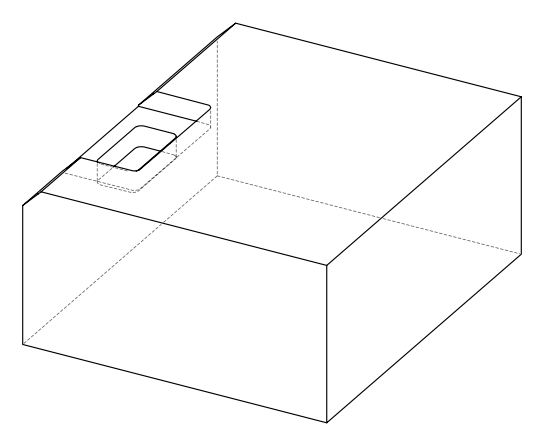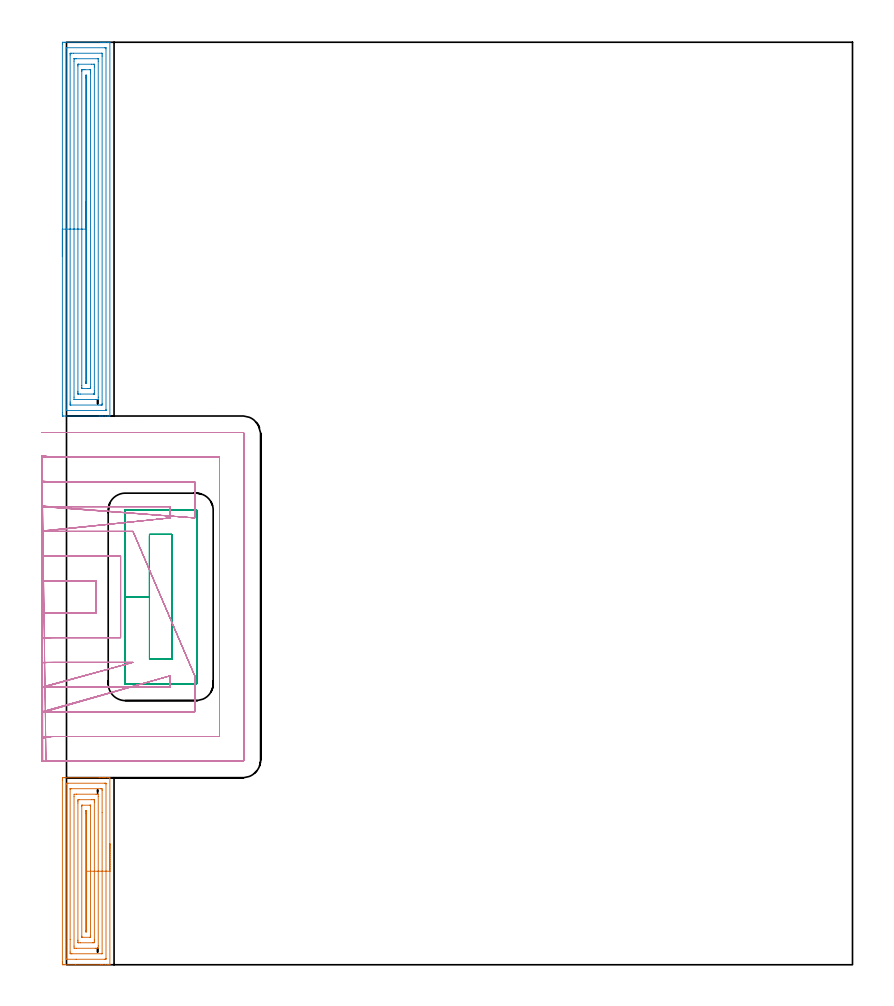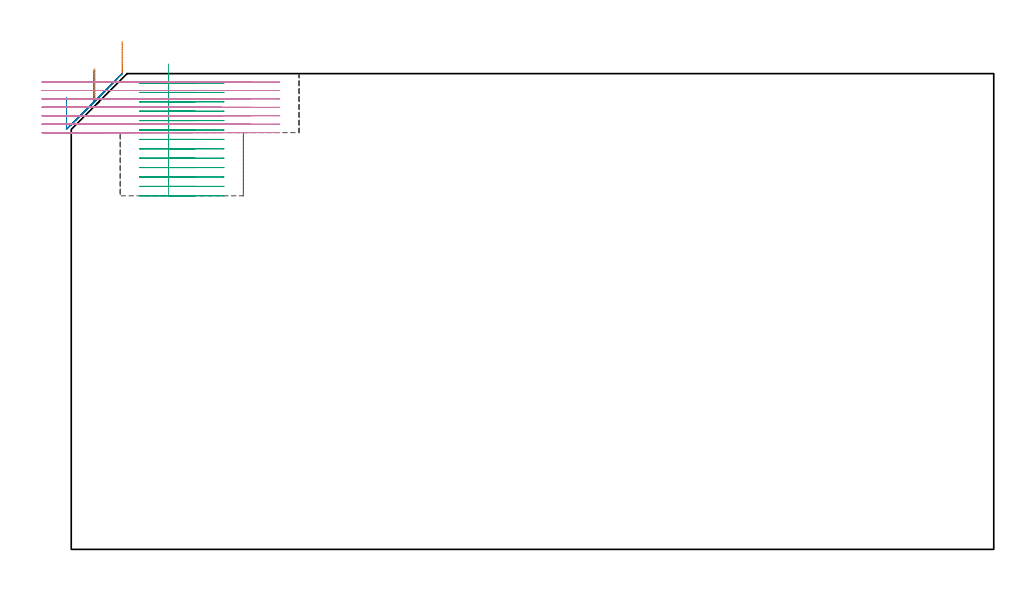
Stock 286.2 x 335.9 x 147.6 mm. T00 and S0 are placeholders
(PLAN: 4 operations, 1 tool changes, 45.6 min)
(1 AREA_MILL | FG_CHAMFER_SURFACE | UGT0205_001 | 4.01 min | 11320 mm3)
(2 AREA_MILL_1 | FG_CHAMFER_SURFACE_1 | UGT0205_001 | 7.82 min | 21501 mm3)
(3 MILL_RECTANGULAR_POCKET | POCKET_RECTANGULAR_STRAIGHT | NXT0201_011 | Follow Part, ap 3, ae 75% | 8.93 min | 108082 mm3)
(4 MILL_SLOT | SLOT_PARTIAL_RECTANGULAR | NXT0201_011 | Follow Part, ap 3, ae 75% | 24.83 min | 115619 mm3)
(TOOL UGT0205_001 | Chamfer Mill 20 x 3 x 45 deg. | D20 FL50 Z2)
(TOOL NXT0201_011 | ENDMILL 12mm [2P460-1200-NA 1630] | D12 FL38 Z6)
(OP 1 AREA_MILL)
G17 G21 G94 G90
T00 M6
G54
G17 G0 G90 X15.8 Y44.05 S1061 M3
G43 Z157.6 H0
G94 G1 Y44.012 Z156.728 F250.
Y43.898 Z155.863
Y43.709 Z155.012
Y43.447 Z154.18
Y43.113 Z153.374
Y42.71 Z152.6
Y42.241 Z151.864
Y41.71 Z151.172
Y41.121 Z150.529
Y40.478 Z149.939
Y39.786 Z149.408
Y39.05 Z148.94
Y38.276 Z148.537
Y37.47 Z148.203
Y36.638 Z147.941
Y35.786 Z147.752
Y34.922 Z147.638
Y34.05 Z147.6
Y0.153
X15.797 Y0.01 Z147.588
X15.745 Y0.007 Z147.537
X15.378 Y0. Z147.178
X14.908 Z146.707
X14.294 Z146.089
X13.094 Z144.891
X12.508 Z144.302
X3.278 Z135.075
X-0.887 Z130.91
X-1.123 Y0.001 Z130.674
X-1.483 Y0.004 Z130.314
X-1.492 Y0.007 Z130.306
X-1.497 Y0.599 Z130.303
X-1.5 Y1.212 Z130.3
Y67.221
X-1.498 Y67.501 Z130.302
X-1.492 Y68.093 Z130.306
X-1.483 Y68.096 Z130.314
X-0.887 Y68.1 Z130.91
X11.908 Z143.703
X12.508 Z144.302
X13.094 Z144.891
X13.401 Z145.197
X13.987 Z145.783
X14.294 Z146.089
X14.908 Z146.707
X15.379 Z147.178
X15.745 Y68.093 Z147.537
X15.805 Y68.09 Z147.595
X15.8 Y67.95 Z147.6
Y34.05
X14.386 Z146.186
X14.385 Y2.292 Z146.185
X14.384 Y2.2 Z146.184
X14.379 Y2.026 Z146.179
X14.294 Y2.01 Z146.094
X13.783 Y2.001 Z145.583
X3.515 Y2. Z135.315
X0.39 Z132.19
X0.006 Y2.002 Z131.806
X-0.048 Y2.005 Z131.752
X-0.076 Y2.009 Z131.724
X-0.08 Y2.109 Z131.72
X-0.085 Y2.292 Z131.715
X-0.086 Y65.808 Z131.714
X-0.084 Y65.9 Z131.716
X-0.079 Y66.075 Z131.721
X0.006 Y66.09 Z131.806
X0.517 Y66.099 Z132.317
X13.91 Y66.1 Z145.71
X14.294 Y66.098 Z146.094
X14.348 Y66.095 Z146.148
X14.376 Y66.091 Z146.176
X14.38 Y65.991 Z146.18
X14.385 Y65.808 Z146.185
X14.386 Y34.05 Z146.186
X12.971 Z144.771
Y4.167
X12.97 Y4.052 Z144.77
X12.968 Y4.024 Z144.768
X12.966 Y4.016 Z144.766
X12.953 Y4.01 Z144.753
X12.843 Y4.004 Z144.643
X12.675 Y4. Z144.475
X1.959 Z133.759
X1.792 Y4.003 Z133.592
X1.625 Y4.008 Z133.425
X1.335 Y4.023 Z133.135
X1.333 Y4.167 Z133.133
X1.329 Y4.629 Z133.129
X1.328 Y9.146 Z133.128
X1.329 Y63.933 Z133.129
X1.33 Y64.048 Z133.13
X1.332 Y64.076 Z133.132
X1.334 Y64.084 Z133.134
X1.346 Y64.09 Z133.146
X1.457 Y64.096 Z133.257
X1.625 Y64.1 Z133.425
X12.341 Z144.141
X12.508 Y64.097 Z144.308
X12.675 Y64.092 Z144.475
X12.965 Y64.077 Z144.765
X12.967 Y63.933 Z144.767
X12.97 Y63.471 Z144.77
X12.971 Y55.446 Z144.771
Y34.05
X11.557 Z143.357
Y6.843
X11.55 Y6.016 Z143.35
X10.722 Y6. Z142.522
X10.673 Z142.473
X3.529 Z135.329
X2.75 Y6.018 Z134.55
X2.743 Y6.786 Z134.543
Y61.257
X2.75 Y62.084 Z134.55
X3.578 Y62.1 Z135.378
X3.627 Z135.427
X10.771 Z142.571
X11.55 Y62.082 Z143.35
X11.557 Y61.314 Z143.357
Y34.05
X10.143 Z141.943
Y9.206
X10.142 Y8.627 Z141.942
X10.14 Y8.317 Z141.94
X10.136 Y8.01 Z141.936
X9.829 Y8.005 Z141.629
X9.563 Y8.001 Z141.363
X5.099 Y8. Z136.899
X4.471 Y8.004 Z136.271
X4.198 Y8.009 Z135.998
X4.164 Y8.021 Z135.964
X4.162 Y8.044 Z135.962
X4.158 Y8.627 Z135.958
X4.157 Y8.941 Z135.957
Y58.894
X4.158 Y59.472 Z135.958
X4.16 Y59.783 Z135.96
X4.164 Y60.09 Z135.964
X4.471 Y60.095 Z136.271
X4.737 Y60.099 Z136.537
X9.201 Y60.1 Z141.001
X9.829 Y60.096 Z141.629
X10.102 Y60.091 Z141.902
X10.136 Y60.079 Z141.936
X10.138 Y60.056 Z141.938
X10.142 Y59.472 Z141.942
X10.143 Y59.159 Z141.943
Y34.05
X8.729 Z140.529
X8.728 Y10.412 Z140.528
X8.726 Y10.069 Z140.526
X8.724 Y10.027 Z140.524
X8.723 Y10.014 Z140.523
X8.701 Y10.01 Z140.501
X8.592 Y10.004 Z140.392
X8.454 Y10.001 Z140.254
X5.775 Y10. Z137.575
X5.619 Y10.004 Z137.419
X5.587 Y10.007 Z137.387
X5.578 Y10.011 Z137.378
X5.575 Y10.022 Z137.375
X5.573 Y10.057 Z137.373
X5.571 Y10.204 Z137.371
Y10.412
Y57.688
X5.574 Y58.031 Z137.374
X5.575 Y58.073 Z137.375
X5.577 Y58.086 Z137.377
X5.599 Y58.09 Z137.399
X5.708 Y58.096 Z137.508
X5.846 Y58.099 Z137.646
X8.524 Y58.1 Z140.324
X8.681 Y58.096 Z140.481
X8.713 Y58.093 Z140.513
X8.722 Y58.089 Z140.522
X8.724 Y58.078 Z140.524
X8.727 Y58.043 Z140.527
X8.729 Y57.896 Z140.529
Y57.688
Y34.05
X7.315 Z139.115
X7.314 Y12.923 Z139.114
X7.312 Y12.196 Z139.112
X7.31 Y12.036 Z139.11
X7.308 Y12.015 Z139.108
X7.295 Y12.01 Z139.095
X7.248 Y12.005 Z139.048
X7.15 Y12.001 Z138.95
X7.085 Y12.002 Z138.885
X7.033 Y12.005 Z138.833
X7. Y12.01 Z138.8
X6.992 Y12.016 Z138.792
X6.99 Y12.032 Z138.79
X6.987 Y12.196 Z138.787
X6.986 Y12.36 Z138.786
X6.985 Y55.177 Z138.785
X6.988 Y55.904 Z138.788
X6.99 Y56.064 Z138.79
X6.992 Y56.085 Z138.792
X7.005 Y56.09 Z138.805
X7.052 Y56.095 Z138.852
X7.15 Y56.099 Z138.95
X7.215 Y56.098 Z139.015
X7.267 Y56.095 Z139.067
X7.3 Y56.09 Z139.1
X7.308 Y56.084 Z139.108
X7.31 Y56.068 Z139.11
X7.313 Y55.904 Z139.113
X7.314 Y55.74 Z139.114
X7.315 Y34.05 Z139.115
Y33.178 Z139.153
Y32.313 Z139.267
Y31.462 Z139.455
Y30.63 Z139.718
Y29.824 Z140.052
Y29.05 Z140.454
Y28.314 Z140.923
Y27.622 Z141.454
Y26.979 Z142.044
Y26.39 Z142.687
Y25.858 Z143.379
Y25.39 Z144.115
Y24.987 Z144.888
Y24.653 Z145.694
Y24.391 Z146.526
Y24.202 Z147.378
Y24.088 Z148.243
Y24.05 Z149.115
G0 Z157.6
M5
M2
(OP 2 AREA_MILL_1)
G17 G21 G94 G90
T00 M6
G54
G17 G0 G90 X-1.5 Y257.85 S1061 M3
G43 Z157.6 H0
Z140.3
G94 G1 Y257.888 Z139.428 F250.
Y258.002 Z138.564
Y258.191 Z137.712
Y258.453 Z136.88
Y258.787 Z136.074
Y259.19 Z135.3
Y259.659 Z134.564
Y260.19 Z133.872
Y260.779 Z133.229
Y261.422 Z132.64
Y262.114 Z132.108
Y262.85 Z131.64
Y263.624 Z131.237
Y264.43 Z130.903
Y265.262 Z130.641
Y266.114 Z130.452
Y266.978 Z130.338
Y267.85 Z130.3
Y335.285
X-1.497 Y335.895 Z130.301
X-1.495 Y335.897 Z130.302
X-0.887 Y335.899 Z130.91
X-0.272 Y335.9 Z131.526
X12.508 Z144.302
X13.063 Z144.86
X13.401 Z145.197
X13.956 Z145.753
X14.294 Z146.089
X14.969 Z146.769
X15.336 Z147.136
X15.738 Y335.898 Z147.529
X15.764 Y335.896 Z147.556
X15.805 Y335.89 Z147.595
X15.8 Y335.735 Z147.6
Y199.969
X15.797 Y199.81 Z147.588
X15.739 Y199.807 Z147.531
X15.336 Y199.8 Z147.136
X14.97 Z146.769
X14.294 Z146.089
X13.063 Z144.86
X12.508 Z144.302
X11.893 Z143.688
X-1.124 Y199.801 Z130.674
X-1.495 Y199.803 Z130.302
X-1.497 Y199.805 Z130.3
X-1.5 Y200.416
Y201.029
Y267.85
X-0.086 Z131.714
X-0.085 Y333.59 Z131.715
X-0.084 Y333.682 Z131.716
X-0.079 Y333.864 Z131.721
X-0.076 Y333.892 Z131.724
X-0.068 Y333.894 Z131.732
X-0.044 Y333.897 Z131.756
X0.006 Y333.899 Z131.806
X13.893 Z145.693
X14.294 Y333.894 Z146.094
X14.351 Y333.891 Z146.151
X14.379 Y333.887 Z146.179
X14.385 Y333.498 Z146.185
Y202.111
X14.384 Y202.018 Z146.184
X14.379 Y201.836 Z146.179
X14.376 Y201.808 Z146.176
X14.368 Y201.806 Z146.168
X14.344 Y201.803 Z146.144
X14.294 Y201.801 Z146.094
X0.407 Z132.207
X0.006 Y201.805 Z131.806
X-0.051 Y201.809 Z131.749
X-0.079 Y201.813 Z131.721
X-0.086 Y202.202 Z131.714
Y267.85
X1.328 Z133.128
X1.329 Y331.282 Z133.129
X1.33 Y331.712 Z133.13
X1.333 Y331.827 Z133.133
X1.335 Y331.877 Z133.135
X1.416 Y331.89 Z133.216
X1.606 Y331.898 Z133.406
X1.792 Y331.899 Z133.592
X2.497 Y331.9 Z134.297
X12.696 Y331.899 Z144.496
X12.821 Y331.896 Z144.621
X12.921 Y331.89 Z144.721
X12.965 Y331.884 Z144.765
X12.967 Y331.865 Z144.767
X12.969 Y331.712 Z144.769
X12.971 Y331.248 Z144.771
Y330.819
Y204.418
X12.969 Y203.988 Z144.769
X12.967 Y203.873 Z144.767
X12.965 Y203.823 Z144.765
X12.884 Y203.81 Z144.684
X12.694 Y203.802 Z144.494
X12.508 Y203.801 Z144.308
X11.803 Y203.8 Z143.603
X1.604 Y203.801 Z133.404
X1.478 Y203.804 Z133.278
X1.379 Y203.81 Z133.179
X1.335 Y203.816 Z133.135
X1.333 Y203.835 Z133.133
X1.331 Y203.988 Z133.131
X1.329 Y204.452 Z133.129
X1.328 Y204.881 Z133.128
Y267.85
X2.743 Z134.543
Y329.032
X2.748 Y329.863 Z134.548
X2.749 Y329.886 Z134.549
X2.766 Y329.89 Z134.566
X2.819 Y329.895 Z134.619
X2.927 Y329.898 Z134.727
X3.144 Y329.9 Z134.944
X3.578 Z135.378
X11.378 Y329.899 Z143.178
X11.482 Y329.896 Z143.282
X11.534 Y329.891 Z143.334
X11.551 Y329.887 Z143.351
X11.557 Y329.032 Z143.357
Y206.668
X11.552 Y205.837 Z143.352
X11.551 Y205.814 Z143.351
X11.534 Y205.81 Z143.334
X11.481 Y205.805 Z143.281
X11.373 Y205.802 Z143.173
X11.156 Y205.8 Z142.956
X10.722 Z142.522
X2.922 Y205.801 Z134.722
X2.818 Y205.804 Z134.618
X2.766 Y205.809 Z134.566
X2.749 Y205.813 Z134.549
X2.743 Y206.668 Z134.543
Y267.85
X4.157 Z135.957
X4.158 Y327.246 Z135.958
X4.16 Y327.558 Z135.96
X4.164 Y327.872 Z135.964
X4.169 Y327.891 Z135.969
X4.186 Y327.894 Z135.986
X4.226 Y327.897 Z136.026
X4.308 Y327.899 Z136.108
X4.471 Y327.9 Z136.271
X9.175 Z140.975
X9.829 Y327.898 Z141.629
X10.072 Y327.896 Z141.872
X10.125 Y327.89 Z141.925
X10.136 Y327.875 Z141.936
X10.138 Y327.83 Z141.938
X10.142 Y327.246 Z141.942
X10.143 Y326.932 Z141.943
Y209.033
X10.142 Y208.454 Z141.942
X10.14 Y208.143 Z141.94
X10.136 Y207.828 Z141.936
X10.13 Y207.809 Z141.93
X10.114 Y207.806 Z141.914
X10.074 Y207.803 Z141.874
X9.992 Y207.801 Z141.792
X9.829 Y207.8 Z141.629
X5.125 Z136.925
X4.471 Y207.802 Z136.271
X4.228 Y207.804 Z136.028
X4.175 Y207.81 Z135.975
X4.164 Y207.825 Z135.964
X4.161 Y207.871 Z135.961
X4.158 Y208.454 Z135.958
X4.157 Y208.768 Z135.957
Y267.85
X5.571 Z137.371
Y325.252
X5.573 Y325.46 Z137.373
X5.576 Y325.802 Z137.376
X5.578 Y325.879 Z137.378
X5.67 Y325.89 Z137.47
X5.82 Y325.897 Z137.62
X6.257 Y325.899 Z138.057
X6.71 Y325.9 Z138.51
X8.498 Y325.898 Z140.298
X8.678 Y325.893 Z140.478
X8.715 Y325.89 Z140.515
X8.722 Y325.827 Z140.522
X8.726 Y325.67 Z140.526
X8.728 Y325.46 Z140.528
X8.729 Y324.774 Z140.529
X8.728 Y210.448 Z140.528
X8.727 Y210.24 Z140.527
X8.724 Y209.898 Z140.524
X8.722 Y209.821 Z140.522
X8.63 Y209.81 Z140.43
X8.48 Y209.803 Z140.28
X8.043 Y209.801 Z139.843
X7.59 Y209.8 Z139.39
X5.803 Y209.802 Z137.603
X5.622 Y209.807 Z137.422
X5.585 Y209.81 Z137.385
X5.578 Y209.873 Z137.378
X5.574 Y210.03 Z137.374
X5.572 Y210.24 Z137.372
X5.571 Y210.926 Z137.371
Y267.85
X6.985 Z138.785
Y322.945
X6.988 Y323.673 Z138.788
X6.99 Y323.834 Z138.79
X6.992 Y323.884 Z138.792
X7.037 Y323.89 Z138.837
X7.15 Y323.895 Z138.95
X7.225 Y323.894 Z139.025
X7.284 Y323.89 Z139.084
X7.308 Y323.878 Z139.108
X7.31 Y323.837 Z139.11
X7.313 Y323.673 Z139.113
X7.314 Y323.509 Z139.114
Y212.755
X7.312 Y212.027 Z139.112
X7.31 Y211.866 Z139.11
X7.308 Y211.816 Z139.108
X7.263 Y211.81 Z139.063
X7.15 Y211.805 Z138.95
X7.075 Y211.806 Z138.875
X7.016 Y211.81 Z138.816
X6.992 Y211.822 Z138.792
X6.99 Y211.863 Z138.79
X6.987 Y212.027 Z138.787
X6.986 Y212.191 Z138.786
X6.985 Y267.85 Z138.785
Y268.722 Z138.823
Y269.587 Z138.937
Y270.438 Z139.126
Y271.27 Z139.388
Y272.076 Z139.722
Y272.85 Z140.125
Y273.586 Z140.594
Y274.278 Z141.125
Y274.921 Z141.714
Y275.51 Z142.357
Y276.042 Z143.05
Y276.51 Z143.785
Y276.913 Z144.559
Y277.247 Z145.365
Y277.509 Z146.197
Y277.698 Z147.049
Y277.812 Z147.914
Y277.85 Z148.785
G0 Z157.6
M5
M2
(OP 3 MILL_RECTANGULAR_POCKET)
G17 G21 G94 G90
T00 M6
G54
G17 G0 G90 X30.2 Y156.026 S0 M3
G43 Z157.6 H1
Z150.6
G94 G1 Y133.95 Z144.685 F250.
Y111.2 F500.
X38.4
Y156.7
X30.2
Y133.95
X21.2
Y102.4
G3 X21.4 Y102.2 R0.2
G1 X47.2
G3 X47.4 Y102.4 R0.2
G1 Y165.5
G3 X47.2 Y165.7 R0.2
G1 X21.4
G3 X21.2 Y165.5 R0.2
G1 Y133.95
Y132.95
G0 X30.2 Y156.026 Z147.685
G1 Y133.95 Z141.769 F250.
Y111.2 F500.
X38.4
Y156.7
X30.2
Y133.95
X21.2
Y102.4
G3 X21.4 Y102.2 R0.2
G1 X47.2
G3 X47.4 Y102.4 R0.2
G1 Y165.5
G3 X47.2 Y165.7 R0.2
G1 X21.4
G3 X21.2 Y165.5 R0.2
G1 Y133.95
Y132.95
G0 X30.2 Y156.026 Z144.769
G1 Y133.95 Z138.854 F250.
Y111.2 F500.
X38.4
Y156.7
X30.2
Y133.95
X21.2
Y102.4
G3 X21.4 Y102.2 R0.2
G1 X47.2
G3 X47.4 Y102.4 R0.2
G1 Y165.5
G3 X47.2 Y165.7 R0.2
G1 X21.4
G3 X21.2 Y165.5 R0.2
G1 Y133.95
Y132.95
G0 X30.2 Y156.026 Z141.854
G1 Y133.95 Z135.938 F250.
Y111.2 F500.
X38.4
Y156.7
X30.2
Y133.95
X21.2
Y102.4
G3 X21.4 Y102.2 R0.2
G1 X47.2
G3 X47.4 Y102.4 R0.2
G1 Y165.5
G3 X47.2 Y165.7 R0.2
G1 X21.4
G3 X21.2 Y165.5 R0.2
G1 Y133.95
Y132.95
G0 X30.2 Y156.026 Z138.938
G1 Y133.95 Z133.023 F250.
Y111.2 F500.
X38.4
Y156.7
X30.2
Y133.95
X21.2
Y102.4
G3 X21.4 Y102.2 R0.2
G1 X47.2
G3 X47.4 Y102.4 R0.2
G1 Y165.5
G3 X47.2 Y165.7 R0.2
G1 X21.4
G3 X21.2 Y165.5 R0.2
G1 Y133.95
Y132.95
G0 X30.2 Y156.026 Z136.023
G1 Y133.95 Z130.108 F250.
Y111.2 F500.
X38.4
Y156.7
X30.2
Y133.95
X21.2
Y102.4
G3 X21.4 Y102.2 R0.2
G1 X47.2
G3 X47.4 Y102.4 R0.2
G1 Y165.5
G3 X47.2 Y165.7 R0.2
G1 X21.4
G3 X21.2 Y165.5 R0.2
G1 Y133.95
Y132.95
G0 X30.2 Y156.026 Z133.108
G1 Y133.95 Z127.192 F250.
Y111.2 F500.
X38.4
Y156.7
X30.2
Y133.95
X21.2
Y102.4
G3 X21.4 Y102.2 R0.2
G1 X47.2
G3 X47.4 Y102.4 R0.2
G1 Y165.5
G3 X47.2 Y165.7 R0.2
G1 X21.4
G3 X21.2 Y165.5 R0.2
G1 Y133.95
Y132.95
G0 X30.2 Y156.026 Z130.192
G1 Y133.95 Z124.277 F250.
Y111.2 F500.
X38.4
Y156.7
X30.2
Y133.95
X21.2
Y102.4
G3 X21.4 Y102.2 R0.2
G1 X47.2
G3 X47.4 Y102.4 R0.2
G1 Y165.5
G3 X47.2 Y165.7 R0.2
G1 X21.4
G3 X21.2 Y165.5 R0.2
G1 Y133.95
Y132.95
G0 X30.2 Y156.026 Z127.277
G1 Y133.95 Z121.362 F250.
Y111.2 F500.
X38.4
Y156.7
X30.2
Y133.95
X21.2
Y102.4
G3 X21.4 Y102.2 R0.2
G1 X47.2
G3 X47.4 Y102.4 R0.2
G1 Y165.5
G3 X47.2 Y165.7 R0.2
G1 X21.4
G3 X21.2 Y165.5 R0.2
G1 Y133.95
Y132.95
G0 X30.2 Y156.026 Z124.362
G1 Y133.95 Z118.446 F250.
Y111.2 F500.
X38.4
Y156.7
X30.2
Y133.95
X21.2
Y102.4
G3 X21.4 Y102.2 R0.2
G1 X47.2
G3 X47.4 Y102.4 R0.2
G1 Y165.5
G3 X47.2 Y165.7 R0.2
G1 X21.4
G3 X21.2 Y165.5 R0.2
G1 Y133.95
Y132.95
G0 X30.2 Y156.026 Z121.446
G1 Y133.95 Z115.531 F250.
Y111.2 F500.
X38.4
Y156.7
X30.2
Y133.95
X21.2
Y102.4
G3 X21.4 Y102.2 R0.2
G1 X47.2
G3 X47.4 Y102.4 R0.2
G1 Y165.5
G3 X47.2 Y165.7 R0.2
G1 X21.4
G3 X21.2 Y165.5 R0.2
G1 Y133.95
Y132.95
G0 X30.2 Y156.026 Z118.531
G1 Y133.95 Z112.615 F250.
Y111.2 F500.
X38.4
Y156.7
X30.2
Y133.95
X21.2
Y102.4
G3 X21.4 Y102.2 R0.2
G1 X47.2
G3 X47.4 Y102.4 R0.2
G1 Y165.5
G3 X47.2 Y165.7 R0.2
G1 X21.4
G3 X21.2 Y165.5 R0.2
G1 Y133.95
Y132.95
G0 X30.2 Y156.026 Z115.615
G1 Y133.95 Z109.7 F250.
Y111.2 F500.
X38.4
Y156.7
X30.2
Y133.95
X21.2
Y102.4
G3 X21.4 Y102.2 R0.2
G1 X47.2
G3 X47.4 Y102.4 R0.2
G1 Y165.5
G3 X47.2 Y165.7 R0.2
G1 X21.4
G3 X21.2 Y165.5 R0.2
G1 Y133.95
Y132.95
G0 Z157.6
M5
M2
(OP 4 MILL_SLOT)
G17 G21 G94 G90
T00 M6
G54
G17 G0 G90 X-8.999 Y127.994 S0 M3
G43 Z157.6 H1
Z144.986
G94 G1 X-6. Y128.078 F250.
G2 X-4.472 Y128.1 R54. F500.
G1 X10.7
Y139.8
X-4.473
G2 X-6. Y139.822 R54.
G1 X-8.999 Y139.906 F250.
X-8.998 Y118.972
X-6. Y119.074
G2 X-4.472 Y119.1 R45. F500.
G1 X19.7
Y148.8
X-4.473
G2 X-6. Y148.826 R45.
G1 X-8.998 Y148.928 F250.
X-8.997 Y109.94
X-6. Y110.068
G2 X-4.472 Y110.1 R36. F500.
G1 X21.2
X24.2 F250.
X-8.995 Y100.887 F500.
X-6. Y101.057 F250.
G2 X-4.472 Y101.1 R27. F500.
G1 X37.7
Y102.2
Y105.2 F250.
X-8.989 Y91.78 F500.
X-6. Y92.035 F250.
G2 X-4.472 Y92.1 R18. F500.
G1 X46.7
Y102.194
Y105.194 F250.
X24.2 Y157.8 F500.
X21.2 F250.
X-4.473 F500.
G2 X-6. Y157.832 R36.
G1 X-8.997 Y157.96 F250.
X37.7 Y162.7 F500.
Y165.7 F250.
Y166.8 F500.
X-4.473
G2 X-6. Y166.843 R27.
G1 X-8.995 Y167.013 F250.
X46.7 Y162.706 F500.
Y165.706 F250.
Y175.8 F500.
X-4.473
G2 X-6. Y175.865 R18.
G1 X-8.989 Y176.119 F250.
X-8.956 Y82.46
X-6. Y82.969
G2 X-4.472 Y83.1 R9. F500.
G1 X55.7
Y184.8
X-4.473
G2 X-6. Y184.931 R9.
G1 X-8.956 Y185.44 F250.
X-7.472 Y74.1
X-4.472
X64.1 F500.
G3 X64.7 Y74.7 R0.6
G1 Y193.2
G3 X64.1 Y193.8 R0.6
G1 X-4.473
X-7.473 F250.
G0 X-8.999 Y127.994 Z142.371
G1 X-6. Y128.078
G2 X-4.472 Y128.1 R54. F500.
G1 X10.7
Y139.8
X-4.473
G2 X-6. Y139.822 R54.
G1 X-8.999 Y139.906 F250.
X-8.998 Y118.972
X-6. Y119.074
G2 X-4.472 Y119.1 R45. F500.
G1 X19.7
Y148.8
X-4.473
G2 X-6. Y148.826 R45.
G1 X-8.998 Y148.928 F250.
X-8.997 Y109.94
X-6. Y110.068
G2 X-4.472 Y110.1 R36. F500.
G1 X21.2
X24.2 F250.
X-8.995 Y100.887 F500.
X-6. Y101.057 F250.
G2 X-4.472 Y101.1 R27. F500.
G1 X37.7
Y102.2
Y105.2 F250.
X-8.989 Y91.78 F500.
X-6. Y92.035 F250.
G2 X-4.472 Y92.1 R18. F500.
G1 X46.7
Y102.194
Y105.194 F250.
X24.2 Y157.8 F500.
X21.2 F250.
X-4.473 F500.
G2 X-6. Y157.832 R36.
G1 X-8.997 Y157.96 F250.
X37.7 Y162.7 F500.
Y165.7 F250.
Y166.8 F500.
X-4.473
G2 X-6. Y166.843 R27.
G1 X-8.995 Y167.013 F250.
X46.7 Y162.706 F500.
Y165.706 F250.
Y175.8 F500.
X-4.473
G2 X-6. Y175.865 R18.
G1 X-8.989 Y176.119 F250.
X-8.956 Y82.46
X-6. Y82.969
G2 X-4.472 Y83.1 R9. F500.
G1 X55.7
Y184.8
X-4.473
G2 X-6. Y184.931 R9.
G1 X-8.956 Y185.44 F250.
X-7.472 Y74.1
X-4.472
X64.1 F500.
G3 X64.7 Y74.7 R0.6
G1 Y193.2
G3 X64.1 Y193.8 R0.6
G1 X-4.473
X-7.473 F250.
G0 X-8.999 Y127.994 Z139.757
G1 X-6. Y128.078
G2 X-4.474 Y128.1 R54. F500.
G1 X10.7
Y139.8
X-4.474
G2 X-6. Y139.822 R54.
G1 X-8.999 Y139.906 F250.
X-8.998 Y118.972
X-6. Y119.074
G2 X-4.474 Y119.1 R45. F500.
G1 X19.7
Y148.8
X-4.474
G2 X-6. Y148.826 R45.
G1 X-8.998 Y148.928 F250.
X-8.997 Y109.94
X-6. Y110.068
G2 X-4.474 Y110.1 R36. F500.
G1 X21.2
X24.2 F250.
X-8.995 Y100.887 F500.
X-6. Y101.057 F250.
G2 X-4.474 Y101.1 R27. F500.
G1 X37.7
Y102.2
Y105.2 F250.
X-8.989 Y91.781 F500.
X-6. Y92.035 F250.
G2 X-4.474 Y92.1 R18. F500.
G1 X46.7
Y102.194
Y105.194 F250.
X24.2 Y157.8 F500.
X21.2 F250.
X-4.474 F500.
G2 X-6. Y157.832 R36.
G1 X-8.997 Y157.959 F250.
X37.7 Y162.7 F500.
Y165.7 F250.
Y166.8 F500.
X-4.474
G2 X-6. Y166.843 R27.
G1 X-8.995 Y167.013 F250.
X46.7 Y162.706 F500.
Y165.706 F250.
Y175.8 F500.
X-4.474
G2 X-6. Y175.865 R18.
G1 X-8.989 Y176.119 F250.
X-8.957 Y82.461
X-6. Y82.97
G2 X-4.474 Y83.1 R9. F500.
G1 X55.7
Y184.8
X-4.474
G2 X-6. Y184.93 R9.
G1 X-8.957 Y185.439 F250.
X-7.474 Y74.1
X-4.474
X64.1 F500.
G3 X64.7 Y74.7 R0.6
G1 Y193.2
G3 X64.1 Y193.8 R0.6
G1 X-4.474
X-7.474 F250.
G0 X-9. Y128.075 Z137.143
G1 X-6. Y128.098
G2 X-5.576 Y128.1 R54. F500.
G1 X10.7
Y139.8
X-5.573
G2 X-6. Y139.802 R54.
G1 X-9. Y139.825 F250.
Y119.07
X-6. Y119.098
G2 X-5.576 Y119.1 R45. F500.
G1 X19.7
Y148.8
X-5.573
G2 X-6. Y148.802 R45.
G1 X-9. Y148.83 F250.
Y110.062
X-6. Y110.098
G2 X-5.576 Y110.1 R36. F500.
G1 X21.2
X24.2 F250.
X-9. Y101.05 F500.
X-6. Y101.097 F250.
G2 X-5.576 Y101.1 R27. F500.
G1 X37.7
Y102.2
Y105.2 F250.
X-8.999 Y92.024 F500.
X-6. Y92.095 F250.
G2 X-5.576 Y92.1 R18. F500.
G1 X46.7
Y102.194
Y105.194 F250.
X24.2 Y157.8 F500.
X21.2 F250.
X-5.573 F500.
G2 X-6. Y157.803 R36.
G1 X-9. Y157.838 F250.
X37.7 Y162.7 F500.
Y165.7 F250.
Y166.8 F500.
X-5.573
G2 X-6. Y166.803 R27.
G1 X-9. Y166.851 F250.
X46.7 Y162.706 F500.
Y165.706 F250.
Y175.8 F500.
X-5.573
G2 X-6. Y175.805 R18.
G1 X-8.999 Y175.876 F250.
X-8.997 Y82.949
X-6. Y83.09
G2 X-5.576 Y83.1 R9. F500.
G1 X55.7
Y184.8
X-5.573
G2 X-6. Y184.81 R9.
G1 X-8.997 Y184.952 F250.
X-8.576 Y74.1
X-5.576
X64.1 F500.
G3 X64.7 Y74.7 R0.6
G1 Y193.2
G3 X64.1 Y193.8 R0.6
G1 X-5.573
X-8.573 F250.
G0 X-9. Y128.1 Z134.529
G1 X-6.
X10.7 F500.
Y139.8
X-6.
X-9. F250.
Y119.1
X-6.
X19.7 F500.
Y148.8
X-6.
X-9. F250.
Y110.1
X-6.
X21.2 F500.
X24.2 F250.
X-9. Y101.1 F500.
X-6. F250.
X37.7 F500.
Y102.2
Y105.2 F250.
X-9. Y92.1 F500.
X-6. F250.
X46.7 F500.
Y102.194
Y105.194 F250.
X24.2 Y157.8 F500.
X21.2 F250.
X-6. F500.
X-9. F250.
X37.7 Y162.7 F500.
Y165.7 F250.
Y166.8 F500.
X-6.
X-9. F250.
X46.7 Y162.706 F500.
Y165.706 F250.
Y175.8 F500.
X-6.
X-9. F250.
Y83.1
X-6.
X55.7 F500.
Y184.8
X-6.
X-9. F250.
Y74.1
X-6.
X64.1 F500.
G3 X64.7 Y74.7 R0.6
G1 Y193.2
G3 X64.1 Y193.8 R0.6
G1 X-6.
X-9. F250.
G0 Y128.1 Z131.914
G1 X-6.
X10.7 F500.
Y139.8
X-6.
X-9. F250.
Y119.1
X-6.
X19.7 F500.
Y148.8
X-6.
X-9. F250.
Y110.1
X-6.
X21.2 F500.
X24.2 F250.
X-9. Y101.1 F500.
X-6. F250.
X37.7 F500.
Y102.2
Y105.2 F250.
X-9. Y92.1 F500.
X-6. F250.
X46.7 F500.
Y102.194
Y105.194 F250.
X24.2 Y157.8 F500.
X21.2 F250.
X-6. F500.
X-9. F250.
X37.7 Y162.7 F500.
Y165.7 F250.
Y166.8 F500.
X-6.
X-9. F250.
X46.7 Y162.706 F500.
Y165.706 F250.
Y175.8 F500.
X-6.
X-9. F250.
Y83.1
X-6.
X55.7 F500.
Y184.8
X-6.
X-9. F250.
Y74.1
X-6.
X64.1 F500.
G3 X64.7 Y74.7 R0.6
G1 Y193.2
G3 X64.1 Y193.8 R0.6
G1 X-6.
X-9. F250.
G0 Y128.1 Z129.3
G1 X-6.
X10.7 F500.
Y139.8
X-6.
X-9. F250.
Y119.1
X-6.
X19.7 F500.
Y148.8
X-6.
X-9. F250.
Y110.1
X-6.
X21.2 F500.
X24.2 F250.
X-9. Y101.1 F500.
X-6. F250.
X37.7 F500.
Y102.2
Y105.2 F250.
X-9. Y92.1 F500.
X-6. F250.
X46.7 F500.
Y102.194
Y105.194 F250.
X24.2 Y157.8 F500.
X21.2 F250.
X-6. F500.
X-9. F250.
X37.7 Y162.7 F500.
Y165.7 F250.
Y166.8 F500.
X-6.
X-9. F250.
X46.7 Y162.706 F500.
Y165.706 F250.
Y175.8 F500.
X-6.
X-9. F250.
Y83.1
X-6.
X55.7 F500.
Y184.8
X-6.
X-9. F250.
Y74.1
X-6.
X64.1 F500.
G3 X64.7 Y74.7 R0.6
G1 Y193.2
G3 X64.1 Y193.8 R0.6
G1 X-6.
X-9. F250.
G0 Z157.6
M5
M2
